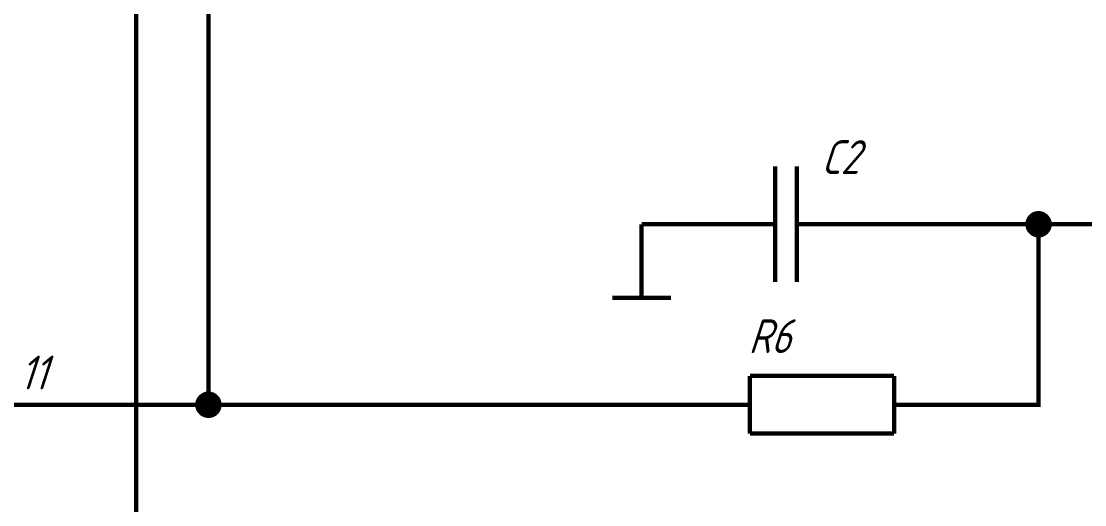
# Paper-space layout 'Layout1' of a CAD drawing. Header units: millimetres. Extents: x 0 to 420, y 0 to 297.
# Drawn here: x 144.7 to 218.3, y 165.7 to 199.2 of the extents above; entities that cross this region are included whole.
import ezdxf

# ---------------------------------------------------------------- set-up
doc = ezdxf.new("R2010")
doc.units = ezdxf.units.MM
doc.layers.add('Sheet', color=255, linetype='Continuous')
doc.styles.add('GOST', font='', dxfattribs={"oblique": 18})
doc.styles.get('GOST').set_extended_font_data('GOST type A')

psp = doc.layouts.get("Layout1")

# ---------------------------------------------------------------- linework, layer by layer
at = {"layer": 'Sheet'}
for points, const_width in [([(215.112, 185.147), (225.104, 185.147), (225.104, 195.141), (225.104, 200.15), (225.104, 257.645), (225.104, 262.642), (237.601, 262.642)], 0.3), ([(162.634, 240.149), (152.619, 240.149), (152.619, 160.15), (227.103, 160.15), (372.589, 160.15), (372.589, 110.133), (370.097, 110.133)], 0.3), ([(162.623, 210.144), (157.616, 210.144), (157.616, 205.147), (157.616, 172.648)], 0.3), ([(196.867, 185.147), (196.867, 189.145)], 0.3), ([(198.36, 185.147), (198.36, 189.145)], 0.3), ([(214.348, 185.147), (214.348, 185.18), (214.348, 185.225), (214.36, 185.259), (214.36, 185.304), (214.371, 185.338), (214.382, 185.371), (214.393, 185.405), (214.405, 185.439), (214.427, 185.472), (214.438, 185.506), (214.461, 185.54), (214.472, 185.574), (214.494, 185.596), (214.517, 185.63), (214.55, 185.663), (214.573, 185.686), (214.595, 185.708), (214.629, 185.731), (214.652, 185.753), (214.685, 185.776), (214.719, 185.798), (214.741, 185.821), (214.775, 185.832), (214.809, 185.854), (214.842, 185.866), (214.887, 185.877), (214.921, 185.888), (214.955, 185.899), (215, 185.899), (215.033, 185.91), (215.067, 185.91), (215.112, 185.91)], 0.3), ([(214.348, 185.147), (214.348, 185.18), (214.348, 185.225), (214.36, 185.259), (214.36, 185.304), (214.371, 185.338), (214.382, 185.371), (214.393, 185.405), (214.405, 185.439), (214.427, 185.472), (214.438, 185.506), (214.461, 185.54), (214.472, 185.574), (214.494, 185.596), (214.517, 185.63), (214.55, 185.663), (214.573, 185.686), (214.595, 185.708), (214.629, 185.731), (214.652, 185.753), (214.685, 185.776), (214.719, 185.798), (214.741, 185.821), (214.775, 185.832), (214.809, 185.854), (214.842, 185.866), (214.887, 185.877), (214.921, 185.888), (214.955, 185.899), (215, 185.899), (215.033, 185.91), (215.067, 185.91), (215.112, 185.91)], 0.3), ([(214.348, 185.147), (214.348, 185.18), (214.348, 185.225), (214.36, 185.259), (214.36, 185.304), (214.371, 185.338), (214.382, 185.371), (214.393, 185.405), (214.405, 185.439), (214.427, 185.472), (214.438, 185.506), (214.461, 185.54), (214.472, 185.574), (214.494, 185.596), (214.517, 185.63), (214.55, 185.663), (214.573, 185.686), (214.595, 185.708), (214.629, 185.731), (214.652, 185.753), (214.685, 185.776), (214.719, 185.798), (214.741, 185.821), (214.775, 185.832), (214.809, 185.854), (214.842, 185.866), (214.887, 185.877), (214.921, 185.888), (214.955, 185.899), (215, 185.899), (215.033, 185.91), (215.067, 185.91), (215.112, 185.91)], 0.3), ([(214.348, 185.147), (214.348, 185.18), (214.348, 185.225), (214.36, 185.259), (214.36, 185.304), (214.371, 185.338), (214.382, 185.371), (214.393, 185.405), (214.405, 185.439), (214.427, 185.472), (214.438, 185.506), (214.461, 185.54), (214.472, 185.574), (214.494, 185.596), (214.517, 185.63), (214.55, 185.663), (214.573, 185.686), (214.595, 185.708), (214.629, 185.731), (214.652, 185.753), (214.685, 185.776), (214.719, 185.798), (214.741, 185.821), (214.775, 185.832), (214.809, 185.854), (214.842, 185.866), (214.887, 185.877), (214.921, 185.888), (214.955, 185.899), (215, 185.899), (215.033, 185.91), (215.067, 185.91), (215.112, 185.91)], 0.3), ([(214.348, 185.147), (214.348, 185.18), (214.348, 185.225), (214.36, 185.259), (214.36, 185.304), (214.371, 185.338), (214.382, 185.371), (214.393, 185.405), (214.405, 185.439), (214.427, 185.472), (214.438, 185.506), (214.461, 185.54), (214.472, 185.574), (214.494, 185.596), (214.517, 185.63), (214.55, 185.663), (214.573, 185.686), (214.595, 185.708), (214.629, 185.731), (214.652, 185.753), (214.685, 185.776), (214.719, 185.798), (214.741, 185.821), (214.775, 185.832), (214.809, 185.854), (214.842, 185.866), (214.887, 185.877), (214.921, 185.888), (214.955, 185.899), (215, 185.899), (215.033, 185.91), (215.067, 185.91), (215.112, 185.91)], 0.0991), ([(214.348, 185.147), (214.348, 185.18), (214.348, 185.225), (214.36, 185.259), (214.36, 185.304), (214.371, 185.338), (214.382, 185.371), (214.393, 185.405), (214.405, 185.439), (214.427, 185.472), (214.438, 185.506), (214.461, 185.54), (214.472, 185.574), (214.494, 185.596), (214.517, 185.63), (214.55, 185.663), (214.573, 185.686), (214.595, 185.708), (214.629, 185.731), (214.652, 185.753), (214.685, 185.776), (214.719, 185.798), (214.741, 185.821), (214.775, 185.832), (214.809, 185.854), (214.842, 185.866), (214.887, 185.877), (214.921, 185.888), (214.955, 185.899), (215, 185.899), (215.033, 185.91), (215.067, 185.91), (215.112, 185.91)], 0.0991), ([(214.348, 185.147), (214.348, 185.18), (214.348, 185.225), (214.36, 185.259), (214.36, 185.304), (214.371, 185.338), (214.382, 185.371), (214.393, 185.405), (214.405, 185.439), (214.427, 185.472), (214.438, 185.506), (214.461, 185.54), (214.472, 185.574), (214.494, 185.596), (214.517, 185.63), (214.55, 185.663), (214.573, 185.686), (214.595, 185.708), (214.629, 185.731), (214.652, 185.753), (214.685, 185.776), (214.719, 185.798), (214.741, 185.821), (214.775, 185.832), (214.809, 185.854), (214.842, 185.866), (214.887, 185.877), (214.921, 185.888), (214.955, 185.899), (215, 185.899), (215.033, 185.91), (215.067, 185.91), (215.112, 185.91)], 0.0991), ([(214.348, 185.147), (214.348, 185.18), (214.348, 185.225), (214.36, 185.259), (214.36, 185.304), (214.371, 185.338), (214.382, 185.371), (214.393, 185.405), (214.405, 185.439), (214.427, 185.472), (214.438, 185.506), (214.461, 185.54), (214.472, 185.574), (214.494, 185.596), (214.517, 185.63), (214.55, 185.663), (214.573, 185.686), (214.595, 185.708), (214.629, 185.731), (214.652, 185.753), (214.685, 185.776), (214.719, 185.798), (214.741, 185.821), (214.775, 185.832), (214.809, 185.854), (214.842, 185.866), (214.887, 185.877), (214.921, 185.888), (214.955, 185.899), (215, 185.899), (215.033, 185.91), (215.067, 185.91), (215.112, 185.91)], 0.0991), ([(215.112, 185.91), (215.112, 185.91)], 0.3), ([(215.112, 185.91), (215.146, 185.91), (215.19, 185.91), (215.224, 185.899), (215.269, 185.899), (215.303, 185.888), (215.336, 185.877), (215.37, 185.866), (215.404, 185.854), (215.437, 185.832), (215.471, 185.821), (215.505, 185.798), (215.538, 185.776), (215.561, 185.753), (215.595, 185.731), (215.628, 185.708), (215.651, 185.686), (215.673, 185.663), (215.696, 185.63), (215.718, 185.596), (215.741, 185.574), (215.763, 185.54), (215.785, 185.506), (215.797, 185.472), (215.819, 185.439), (215.83, 185.405), (215.842, 185.371), (215.853, 185.338), (215.864, 185.304), (215.864, 185.259), (215.875, 185.225), (215.875, 185.18), (215.875, 185.147)], 0.3), ([(215.112, 185.91), (215.112, 185.91)], 0.3), ([(215.112, 185.91), (215.146, 185.91), (215.19, 185.91), (215.224, 185.899), (215.269, 185.899), (215.303, 185.888), (215.336, 185.877), (215.37, 185.866), (215.404, 185.854), (215.437, 185.832), (215.471, 185.821), (215.505, 185.798), (215.538, 185.776), (215.561, 185.753), (215.595, 185.731), (215.628, 185.708), (215.651, 185.686), (215.673, 185.663), (215.696, 185.63), (215.718, 185.596), (215.741, 185.574), (215.763, 185.54), (215.785, 185.506), (215.797, 185.472), (215.819, 185.439), (215.83, 185.405), (215.842, 185.371), (215.853, 185.338), (215.864, 185.304), (215.864, 185.259), (215.875, 185.225), (215.875, 185.18), (215.875, 185.147)], 0.3), ([(215.112, 185.91), (215.112, 185.91)], 0.3), ([(215.112, 185.91), (215.146, 185.91), (215.19, 185.91), (215.224, 185.899), (215.269, 185.899), (215.303, 185.888), (215.336, 185.877), (215.37, 185.866), (215.404, 185.854), (215.437, 185.832), (215.471, 185.821), (215.505, 185.798), (215.538, 185.776), (215.561, 185.753), (215.595, 185.731), (215.628, 185.708), (215.651, 185.686), (215.673, 185.663), (215.696, 185.63), (215.718, 185.596), (215.741, 185.574), (215.763, 185.54), (215.785, 185.506), (215.797, 185.472), (215.819, 185.439), (215.83, 185.405), (215.842, 185.371), (215.853, 185.338), (215.864, 185.304), (215.864, 185.259), (215.875, 185.225), (215.875, 185.18), (215.875, 185.147)], 0.3), ([(215.112, 185.91), (215.112, 185.91)], 0.3), ([(215.112, 185.91), (215.146, 185.91), (215.19, 185.91), (215.224, 185.899), (215.269, 185.899), (215.303, 185.888), (215.336, 185.877), (215.37, 185.866), (215.404, 185.854), (215.437, 185.832), (215.471, 185.821), (215.505, 185.798), (215.538, 185.776), (215.561, 185.753), (215.595, 185.731), (215.628, 185.708), (215.651, 185.686), (215.673, 185.663), (215.696, 185.63), (215.718, 185.596), (215.741, 185.574), (215.763, 185.54), (215.785, 185.506), (215.797, 185.472), (215.819, 185.439), (215.83, 185.405), (215.842, 185.371), (215.853, 185.338), (215.864, 185.304), (215.864, 185.259), (215.875, 185.225), (215.875, 185.18), (215.875, 185.147)], 0.3), ([(215.112, 185.91), (215.112, 185.91)], 0.0991), ([(215.112, 185.91), (215.146, 185.91), (215.19, 185.91), (215.224, 185.899), (215.269, 185.899), (215.303, 185.888), (215.336, 185.877), (215.37, 185.866), (215.404, 185.854), (215.437, 185.832), (215.471, 185.821), (215.505, 185.798), (215.538, 185.776), (215.561, 185.753), (215.595, 185.731), (215.628, 185.708), (215.651, 185.686), (215.673, 185.663), (215.696, 185.63), (215.718, 185.596), (215.741, 185.574), (215.763, 185.54), (215.785, 185.506), (215.797, 185.472), (215.819, 185.439), (215.83, 185.405), (215.842, 185.371), (215.853, 185.338), (215.864, 185.304), (215.864, 185.259), (215.875, 185.225), (215.875, 185.18), (215.875, 185.147)], 0.0991), ([(215.112, 185.91), (215.112, 185.91)], 0.0991), ([(215.112, 185.91), (215.146, 185.91), (215.19, 185.91), (215.224, 185.899), (215.269, 185.899), (215.303, 185.888), (215.336, 185.877), (215.37, 185.866), (215.404, 185.854), (215.437, 185.832), (215.471, 185.821), (215.505, 185.798), (215.538, 185.776), (215.561, 185.753), (215.595, 185.731), (215.628, 185.708), (215.651, 185.686), (215.673, 185.663), (215.696, 185.63), (215.718, 185.596), (215.741, 185.574), (215.763, 185.54), (215.785, 185.506), (215.797, 185.472), (215.819, 185.439), (215.83, 185.405), (215.842, 185.371), (215.853, 185.338), (215.864, 185.304), (215.864, 185.259), (215.875, 185.225), (215.875, 185.18), (215.875, 185.147)], 0.0991), ([(215.112, 185.91), (215.112, 185.91)], 0.0991), ([(215.112, 185.91), (215.146, 185.91), (215.19, 185.91), (215.224, 185.899), (215.269, 185.899), (215.303, 185.888), (215.336, 185.877), (215.37, 185.866), (215.404, 185.854), (215.437, 185.832), (215.471, 185.821), (215.505, 185.798), (215.538, 185.776), (215.561, 185.753), (215.595, 185.731), (215.628, 185.708), (215.651, 185.686), (215.673, 185.663), (215.696, 185.63), (215.718, 185.596), (215.741, 185.574), (215.763, 185.54), (215.785, 185.506), (215.797, 185.472), (215.819, 185.439), (215.83, 185.405), (215.842, 185.371), (215.853, 185.338), (215.864, 185.304), (215.864, 185.259), (215.875, 185.225), (215.875, 185.18), (215.875, 185.147)], 0.0991), ([(215.112, 185.91), (215.112, 185.91)], 0.0991), ([(215.112, 185.91), (215.146, 185.91), (215.19, 185.91), (215.224, 185.899), (215.269, 185.899), (215.303, 185.888), (215.336, 185.877), (215.37, 185.866), (215.404, 185.854), (215.437, 185.832), (215.471, 185.821), (215.505, 185.798), (215.538, 185.776), (215.561, 185.753), (215.595, 185.731), (215.628, 185.708), (215.651, 185.686), (215.673, 185.663), (215.696, 185.63), (215.718, 185.596), (215.741, 185.574), (215.763, 185.54), (215.785, 185.506), (215.797, 185.472), (215.819, 185.439), (215.83, 185.405), (215.842, 185.371), (215.853, 185.338), (215.864, 185.304), (215.864, 185.259), (215.875, 185.225), (215.875, 185.18), (215.875, 185.147)], 0.0991), ([(187.616, 185.147), (187.616, 180.06)], 0.3), ([(192.612, 185.147), (187.616, 185.147), (187.616, 185.147)], 0.3), ([(196.867, 185.147), (192.612, 185.147)], 0.3), ([(196.867, 185.147), (196.867, 181.149)], 0.3), ([(198.36, 185.147), (202.616, 185.147)], 0.3), ([(198.36, 181.149), (198.36, 185.147)], 0.3), ([(202.616, 185.147), (215.112, 185.147), (215.112, 185.147), (215.112, 172.648), (210.104, 172.648)], 0.3), ([(215.112, 184.383), (215.067, 184.383), (215.033, 184.383), (215, 184.394), (214.955, 184.394), (214.921, 184.406), (214.887, 184.417), (214.842, 184.428), (214.809, 184.439), (214.775, 184.462), (214.741, 184.473), (214.719, 184.495), (214.685, 184.507), (214.652, 184.529), (214.629, 184.552), (214.595, 184.585), (214.573, 184.608), (214.55, 184.63), (214.517, 184.664), (214.494, 184.686), (214.472, 184.72), (214.461, 184.754), (214.438, 184.776), (214.427, 184.81), (214.405, 184.844), (214.393, 184.877), (214.382, 184.922), (214.371, 184.956), (214.36, 184.99), (214.36, 185.035), (214.348, 185.068), (214.348, 185.102), (214.348, 185.147)], 0.3), ([(214.348, 185.147), (214.348, 185.147)], 0.3), ([(215.112, 184.383), (215.067, 184.383), (215.033, 184.383), (215, 184.394), (214.955, 184.394), (214.921, 184.406), (214.887, 184.417), (214.842, 184.428), (214.809, 184.439), (214.775, 184.462), (214.741, 184.473), (214.719, 184.495), (214.685, 184.507), (214.652, 184.529), (214.629, 184.552), (214.595, 184.585), (214.573, 184.608), (214.55, 184.63), (214.517, 184.664), (214.494, 184.686), (214.472, 184.72), (214.461, 184.754), (214.438, 184.776), (214.427, 184.81), (214.405, 184.844), (214.393, 184.877), (214.382, 184.922), (214.371, 184.956), (214.36, 184.99), (214.36, 185.035), (214.348, 185.068), (214.348, 185.102), (214.348, 185.147)], 0.3), ([(214.348, 185.147), (214.348, 185.147)], 0.3), ([(215.112, 184.383), (215.067, 184.383), (215.033, 184.383), (215, 184.394), (214.955, 184.394), (214.921, 184.406), (214.887, 184.417), (214.842, 184.428), (214.809, 184.439), (214.775, 184.462), (214.741, 184.473), (214.719, 184.495), (214.685, 184.507), (214.652, 184.529), (214.629, 184.552), (214.595, 184.585), (214.573, 184.608), (214.55, 184.63), (214.517, 184.664), (214.494, 184.686), (214.472, 184.72), (214.461, 184.754), (214.438, 184.776), (214.427, 184.81), (214.405, 184.844), (214.393, 184.877), (214.382, 184.922), (214.371, 184.956), (214.36, 184.99), (214.36, 185.035), (214.348, 185.068), (214.348, 185.102), (214.348, 185.147)], 0.3), ([(214.348, 185.147), (214.348, 185.147)], 0.3), ([(215.112, 184.383), (215.067, 184.383), (215.033, 184.383), (215, 184.394), (214.955, 184.394), (214.921, 184.406), (214.887, 184.417), (214.842, 184.428), (214.809, 184.439), (214.775, 184.462), (214.741, 184.473), (214.719, 184.495), (214.685, 184.507), (214.652, 184.529), (214.629, 184.552), (214.595, 184.585), (214.573, 184.608), (214.55, 184.63), (214.517, 184.664), (214.494, 184.686), (214.472, 184.72), (214.461, 184.754), (214.438, 184.776), (214.427, 184.81), (214.405, 184.844), (214.393, 184.877), (214.382, 184.922), (214.371, 184.956), (214.36, 184.99), (214.36, 185.035), (214.348, 185.068), (214.348, 185.102), (214.348, 185.147)], 0.3), ([(214.348, 185.147), (214.348, 185.147)], 0.3), ([(215.112, 184.383), (215.067, 184.383), (215.033, 184.383), (215, 184.394), (214.955, 184.394), (214.921, 184.406), (214.887, 184.417), (214.842, 184.428), (214.809, 184.439), (214.775, 184.462), (214.741, 184.473), (214.719, 184.495), (214.685, 184.507), (214.652, 184.529), (214.629, 184.552), (214.595, 184.585), (214.573, 184.608), (214.55, 184.63), (214.517, 184.664), (214.494, 184.686), (214.472, 184.72), (214.461, 184.754), (214.438, 184.776), (214.427, 184.81), (214.405, 184.844), (214.393, 184.877), (214.382, 184.922), (214.371, 184.956), (214.36, 184.99), (214.36, 185.035), (214.348, 185.068), (214.348, 185.102), (214.348, 185.147)], 0.0991), ([(214.348, 185.147), (214.348, 185.147)], 0.0991), ([(215.112, 184.383), (215.067, 184.383), (215.033, 184.383), (215, 184.394), (214.955, 184.394), (214.921, 184.406), (214.887, 184.417), (214.842, 184.428), (214.809, 184.439), (214.775, 184.462), (214.741, 184.473), (214.719, 184.495), (214.685, 184.507), (214.652, 184.529), (214.629, 184.552), (214.595, 184.585), (214.573, 184.608), (214.55, 184.63), (214.517, 184.664), (214.494, 184.686), (214.472, 184.72), (214.461, 184.754), (214.438, 184.776), (214.427, 184.81), (214.405, 184.844), (214.393, 184.877), (214.382, 184.922), (214.371, 184.956), (214.36, 184.99), (214.36, 185.035), (214.348, 185.068), (214.348, 185.102), (214.348, 185.147)], 0.0991), ([(214.348, 185.147), (214.348, 185.147)], 0.0991), ([(215.112, 184.383), (215.067, 184.383), (215.033, 184.383), (215, 184.394), (214.955, 184.394), (214.921, 184.406), (214.887, 184.417), (214.842, 184.428), (214.809, 184.439), (214.775, 184.462), (214.741, 184.473), (214.719, 184.495), (214.685, 184.507), (214.652, 184.529), (214.629, 184.552), (214.595, 184.585), (214.573, 184.608), (214.55, 184.63), (214.517, 184.664), (214.494, 184.686), (214.472, 184.72), (214.461, 184.754), (214.438, 184.776), (214.427, 184.81), (214.405, 184.844), (214.393, 184.877), (214.382, 184.922), (214.371, 184.956), (214.36, 184.99), (214.36, 185.035), (214.348, 185.068), (214.348, 185.102), (214.348, 185.147)], 0.0991), ([(214.348, 185.147), (214.348, 185.147)], 0.0991), ([(215.112, 184.383), (215.067, 184.383), (215.033, 184.383), (215, 184.394), (214.955, 184.394), (214.921, 184.406), (214.887, 184.417), (214.842, 184.428), (214.809, 184.439), (214.775, 184.462), (214.741, 184.473), (214.719, 184.495), (214.685, 184.507), (214.652, 184.529), (214.629, 184.552), (214.595, 184.585), (214.573, 184.608), (214.55, 184.63), (214.517, 184.664), (214.494, 184.686), (214.472, 184.72), (214.461, 184.754), (214.438, 184.776), (214.427, 184.81), (214.405, 184.844), (214.393, 184.877), (214.382, 184.922), (214.371, 184.956), (214.36, 184.99), (214.36, 185.035), (214.348, 185.068), (214.348, 185.102), (214.348, 185.147)], 0.0991), ([(214.348, 185.147), (214.348, 185.147)], 0.0991), ([(215.875, 185.147), (215.875, 185.102), (215.875, 185.068), (215.864, 185.035), (215.864, 184.99), (215.853, 184.956), (215.842, 184.922), (215.83, 184.877), (215.819, 184.844), (215.797, 184.81), (215.785, 184.776), (215.763, 184.754), (215.741, 184.72), (215.718, 184.686), (215.696, 184.664), (215.673, 184.63), (215.651, 184.608), (215.628, 184.585), (215.595, 184.552), (215.561, 184.529), (215.538, 184.507), (215.505, 184.495), (215.471, 184.473), (215.437, 184.462), (215.404, 184.439), (215.37, 184.428), (215.336, 184.417), (215.303, 184.406), (215.269, 184.394), (215.224, 184.394), (215.19, 184.383), (215.146, 184.383), (215.112, 184.383)], 0.3), ([(215.875, 185.147), (215.875, 185.102), (215.875, 185.068), (215.864, 185.035), (215.864, 184.99), (215.853, 184.956), (215.842, 184.922), (215.83, 184.877), (215.819, 184.844), (215.797, 184.81), (215.785, 184.776), (215.763, 184.754), (215.741, 184.72), (215.718, 184.686), (215.696, 184.664), (215.673, 184.63), (215.651, 184.608), (215.628, 184.585), (215.595, 184.552), (215.561, 184.529), (215.538, 184.507), (215.505, 184.495), (215.471, 184.473), (215.437, 184.462), (215.404, 184.439), (215.37, 184.428), (215.336, 184.417), (215.303, 184.406), (215.269, 184.394), (215.224, 184.394), (215.19, 184.383), (215.146, 184.383), (215.112, 184.383)], 0.3), ([(215.875, 185.147), (215.875, 185.102), (215.875, 185.068), (215.864, 185.035), (215.864, 184.99), (215.853, 184.956), (215.842, 184.922), (215.83, 184.877), (215.819, 184.844), (215.797, 184.81), (215.785, 184.776), (215.763, 184.754), (215.741, 184.72), (215.718, 184.686), (215.696, 184.664), (215.673, 184.63), (215.651, 184.608), (215.628, 184.585), (215.595, 184.552), (215.561, 184.529), (215.538, 184.507), (215.505, 184.495), (215.471, 184.473), (215.437, 184.462), (215.404, 184.439), (215.37, 184.428), (215.336, 184.417), (215.303, 184.406), (215.269, 184.394), (215.224, 184.394), (215.19, 184.383), (215.146, 184.383), (215.112, 184.383)], 0.3), ([(215.875, 185.147), (215.875, 185.102), (215.875, 185.068), (215.864, 185.035), (215.864, 184.99), (215.853, 184.956), (215.842, 184.922), (215.83, 184.877), (215.819, 184.844), (215.797, 184.81), (215.785, 184.776), (215.763, 184.754), (215.741, 184.72), (215.718, 184.686), (215.696, 184.664), (215.673, 184.63), (215.651, 184.608), (215.628, 184.585), (215.595, 184.552), (215.561, 184.529), (215.538, 184.507), (215.505, 184.495), (215.471, 184.473), (215.437, 184.462), (215.404, 184.439), (215.37, 184.428), (215.336, 184.417), (215.303, 184.406), (215.269, 184.394), (215.224, 184.394), (215.19, 184.383), (215.146, 184.383), (215.112, 184.383)], 0.3), ([(215.875, 185.147), (215.875, 185.102), (215.875, 185.068), (215.864, 185.035), (215.864, 184.99), (215.853, 184.956), (215.842, 184.922), (215.83, 184.877), (215.819, 184.844), (215.797, 184.81), (215.785, 184.776), (215.763, 184.754), (215.741, 184.72), (215.718, 184.686), (215.696, 184.664), (215.673, 184.63), (215.651, 184.608), (215.628, 184.585), (215.595, 184.552), (215.561, 184.529), (215.538, 184.507), (215.505, 184.495), (215.471, 184.473), (215.437, 184.462), (215.404, 184.439), (215.37, 184.428), (215.336, 184.417), (215.303, 184.406), (215.269, 184.394), (215.224, 184.394), (215.19, 184.383), (215.146, 184.383), (215.112, 184.383)], 0.0991), ([(215.875, 185.147), (215.875, 185.102), (215.875, 185.068), (215.864, 185.035), (215.864, 184.99), (215.853, 184.956), (215.842, 184.922), (215.83, 184.877), (215.819, 184.844), (215.797, 184.81), (215.785, 184.776), (215.763, 184.754), (215.741, 184.72), (215.718, 184.686), (215.696, 184.664), (215.673, 184.63), (215.651, 184.608), (215.628, 184.585), (215.595, 184.552), (215.561, 184.529), (215.538, 184.507), (215.505, 184.495), (215.471, 184.473), (215.437, 184.462), (215.404, 184.439), (215.37, 184.428), (215.336, 184.417), (215.303, 184.406), (215.269, 184.394), (215.224, 184.394), (215.19, 184.383), (215.146, 184.383), (215.112, 184.383)], 0.0991), ([(215.875, 185.147), (215.875, 185.102), (215.875, 185.068), (215.864, 185.035), (215.864, 184.99), (215.853, 184.956), (215.842, 184.922), (215.83, 184.877), (215.819, 184.844), (215.797, 184.81), (215.785, 184.776), (215.763, 184.754), (215.741, 184.72), (215.718, 184.686), (215.696, 184.664), (215.673, 184.63), (215.651, 184.608), (215.628, 184.585), (215.595, 184.552), (215.561, 184.529), (215.538, 184.507), (215.505, 184.495), (215.471, 184.473), (215.437, 184.462), (215.404, 184.439), (215.37, 184.428), (215.336, 184.417), (215.303, 184.406), (215.269, 184.394), (215.224, 184.394), (215.19, 184.383), (215.146, 184.383), (215.112, 184.383)], 0.0991), ([(215.875, 185.147), (215.875, 185.102), (215.875, 185.068), (215.864, 185.035), (215.864, 184.99), (215.853, 184.956), (215.842, 184.922), (215.83, 184.877), (215.819, 184.844), (215.797, 184.81), (215.785, 184.776), (215.763, 184.754), (215.741, 184.72), (215.718, 184.686), (215.696, 184.664), (215.673, 184.63), (215.651, 184.608), (215.628, 184.585), (215.595, 184.552), (215.561, 184.529), (215.538, 184.507), (215.505, 184.495), (215.471, 184.473), (215.437, 184.462), (215.404, 184.439), (215.37, 184.428), (215.336, 184.417), (215.303, 184.406), (215.269, 184.394), (215.224, 184.394), (215.19, 184.383), (215.146, 184.383), (215.112, 184.383)], 0.0991), ([(215.875, 185.147), (215.875, 185.147), (215.875, 185.147), (215.875, 185.147), (215.875, 185.147), (215.875, 185.147), (215.875, 185.147), (215.875, 185.147), (215.875, 185.147), (215.875, 185.147), (215.875, 185.147), (215.875, 185.147), (215.875, 185.147), (215.875, 185.147), (215.875, 185.147), (215.875, 185.147), (215.875, 185.147), (215.875, 185.147), (215.875, 185.147), (215.875, 185.147), (215.875, 185.147), (215.875, 185.147), (215.875, 185.147), (215.875, 185.147), (215.875, 185.147), (215.875, 185.147), (215.875, 185.147), (215.875, 185.147), (215.875, 185.147), (215.875, 185.147), (215.875, 185.147), (215.875, 185.147), (215.875, 185.147)], 0.3), ([(215.875, 185.147), (215.875, 185.147)], 0.3), ([(215.875, 185.147), (215.875, 185.147), (215.875, 185.147), (215.875, 185.147), (215.875, 185.147), (215.875, 185.147), (215.875, 185.147), (215.875, 185.147), (215.875, 185.147), (215.875, 185.147), (215.875, 185.147), (215.875, 185.147), (215.875, 185.147), (215.875, 185.147), (215.875, 185.147), (215.875, 185.147), (215.875, 185.147), (215.875, 185.147), (215.875, 185.147), (215.875, 185.147), (215.875, 185.147), (215.875, 185.147), (215.875, 185.147), (215.875, 185.147), (215.875, 185.147), (215.875, 185.147), (215.875, 185.147), (215.875, 185.147), (215.875, 185.147), (215.875, 185.147), (215.875, 185.147), (215.875, 185.147), (215.875, 185.147)], 0.3), ([(215.875, 185.147), (215.875, 185.147)], 0.3), ([(215.875, 185.147), (215.875, 185.147), (215.875, 185.147), (215.875, 185.147), (215.875, 185.147), (215.875, 185.147), (215.875, 185.147), (215.875, 185.147), (215.875, 185.147), (215.875, 185.147), (215.875, 185.147), (215.875, 185.147), (215.875, 185.147), (215.875, 185.147), (215.875, 185.147), (215.875, 185.147), (215.875, 185.147), (215.875, 185.147), (215.875, 185.147), (215.875, 185.147), (215.875, 185.147), (215.875, 185.147), (215.875, 185.147), (215.875, 185.147), (215.875, 185.147), (215.875, 185.147), (215.875, 185.147), (215.875, 185.147), (215.875, 185.147), (215.875, 185.147), (215.875, 185.147), (215.875, 185.147), (215.875, 185.147)], 0.3), ([(215.875, 185.147), (215.875, 185.147)], 0.3), ([(215.875, 185.147), (215.875, 185.147), (215.875, 185.147), (215.875, 185.147), (215.875, 185.147), (215.875, 185.147), (215.875, 185.147), (215.875, 185.147), (215.875, 185.147), (215.875, 185.147), (215.875, 185.147), (215.875, 185.147), (215.875, 185.147), (215.875, 185.147), (215.875, 185.147), (215.875, 185.147), (215.875, 185.147), (215.875, 185.147), (215.875, 185.147), (215.875, 185.147), (215.875, 185.147), (215.875, 185.147), (215.875, 185.147), (215.875, 185.147), (215.875, 185.147), (215.875, 185.147), (215.875, 185.147), (215.875, 185.147), (215.875, 185.147), (215.875, 185.147), (215.875, 185.147), (215.875, 185.147), (215.875, 185.147)], 0.3), ([(215.875, 185.147), (215.875, 185.147)], 0.3), ([(215.875, 185.147), (215.875, 185.147), (215.875, 185.147), (215.875, 185.147), (215.875, 185.147), (215.875, 185.147), (215.875, 185.147), (215.875, 185.147), (215.875, 185.147), (215.875, 185.147), (215.875, 185.147), (215.875, 185.147), (215.875, 185.147), (215.875, 185.147), (215.875, 185.147), (215.875, 185.147), (215.875, 185.147), (215.875, 185.147), (215.875, 185.147), (215.875, 185.147), (215.875, 185.147), (215.875, 185.147), (215.875, 185.147), (215.875, 185.147), (215.875, 185.147), (215.875, 185.147), (215.875, 185.147), (215.875, 185.147), (215.875, 185.147), (215.875, 185.147), (215.875, 185.147), (215.875, 185.147), (215.875, 185.147)], 0.0991), ([(215.875, 185.147), (215.875, 185.147)], 0.0991), ([(215.875, 185.147), (215.875, 185.147), (215.875, 185.147), (215.875, 185.147), (215.875, 185.147), (215.875, 185.147), (215.875, 185.147), (215.875, 185.147), (215.875, 185.147), (215.875, 185.147), (215.875, 185.147), (215.875, 185.147), (215.875, 185.147), (215.875, 185.147), (215.875, 185.147), (215.875, 185.147), (215.875, 185.147), (215.875, 185.147), (215.875, 185.147), (215.875, 185.147), (215.875, 185.147), (215.875, 185.147), (215.875, 185.147), (215.875, 185.147), (215.875, 185.147), (215.875, 185.147), (215.875, 185.147), (215.875, 185.147), (215.875, 185.147), (215.875, 185.147), (215.875, 185.147), (215.875, 185.147), (215.875, 185.147)], 0.0991), ([(215.875, 185.147), (215.875, 185.147)], 0.0991), ([(215.875, 185.147), (215.875, 185.147), (215.875, 185.147), (215.875, 185.147), (215.875, 185.147), (215.875, 185.147), (215.875, 185.147), (215.875, 185.147), (215.875, 185.147), (215.875, 185.147), (215.875, 185.147), (215.875, 185.147), (215.875, 185.147), (215.875, 185.147), (215.875, 185.147), (215.875, 185.147), (215.875, 185.147), (215.875, 185.147), (215.875, 185.147), (215.875, 185.147), (215.875, 185.147), (215.875, 185.147), (215.875, 185.147), (215.875, 185.147), (215.875, 185.147), (215.875, 185.147), (215.875, 185.147), (215.875, 185.147), (215.875, 185.147), (215.875, 185.147), (215.875, 185.147), (215.875, 185.147), (215.875, 185.147)], 0.0991), ([(215.875, 185.147), (215.875, 185.147)], 0.0991), ([(215.875, 185.147), (215.875, 185.147), (215.875, 185.147), (215.875, 185.147), (215.875, 185.147), (215.875, 185.147), (215.875, 185.147), (215.875, 185.147), (215.875, 185.147), (215.875, 185.147), (215.875, 185.147), (215.875, 185.147), (215.875, 185.147), (215.875, 185.147), (215.875, 185.147), (215.875, 185.147), (215.875, 185.147), (215.875, 185.147), (215.875, 185.147), (215.875, 185.147), (215.875, 185.147), (215.875, 185.147), (215.875, 185.147), (215.875, 185.147), (215.875, 185.147), (215.875, 185.147), (215.875, 185.147), (215.875, 185.147), (215.875, 185.147), (215.875, 185.147), (215.875, 185.147), (215.875, 185.147), (215.875, 185.147)], 0.0991), ([(215.875, 185.147), (215.875, 185.147)], 0.0991), ([(185.583, 180.06), (189.648, 180.06)], 0.3), ([(195.116, 170.649), (195.116, 174.647)], 0.3), ([(195.116, 174.647), (205.108, 174.647)], 0.3), ([(205.108, 174.647), (205.108, 172.648)], 0.3), ([(156.852, 172.648), (156.852, 172.682), (156.852, 172.727), (156.863, 172.761), (156.863, 172.805), (156.875, 172.839), (156.886, 172.873), (156.897, 172.907), (156.908, 172.94), (156.931, 172.974), (156.942, 173.008), (156.964, 173.041), (156.987, 173.075), (157.009, 173.097), (157.032, 173.131), (157.054, 173.165), (157.077, 173.187), (157.099, 173.21), (157.133, 173.232), (157.166, 173.255), (157.189, 173.277), (157.223, 173.3), (157.256, 173.322), (157.29, 173.333), (157.324, 173.356), (157.357, 173.367), (157.391, 173.378), (157.425, 173.389), (157.458, 173.401), (157.503, 173.401), (157.537, 173.412), (157.582, 173.412), (157.616, 173.412)], 0.3), ([(156.852, 172.648), (156.852, 172.682), (156.852, 172.727), (156.863, 172.761), (156.863, 172.805), (156.875, 172.839), (156.886, 172.873), (156.897, 172.907), (156.908, 172.94), (156.931, 172.974), (156.942, 173.008), (156.964, 173.041), (156.987, 173.075), (157.009, 173.097), (157.032, 173.131), (157.054, 173.165), (157.077, 173.187), (157.099, 173.21), (157.133, 173.232), (157.166, 173.255), (157.189, 173.277), (157.223, 173.3), (157.256, 173.322), (157.29, 173.333), (157.324, 173.356), (157.357, 173.367), (157.391, 173.378), (157.425, 173.389), (157.458, 173.401), (157.503, 173.401), (157.537, 173.412), (157.582, 173.412), (157.616, 173.412)], 0.3), ([(156.852, 172.648), (156.852, 172.682), (156.852, 172.727), (156.863, 172.761), (156.863, 172.805), (156.875, 172.839), (156.886, 172.873), (156.897, 172.907), (156.908, 172.94), (156.931, 172.974), (156.942, 173.008), (156.964, 173.041), (156.987, 173.075), (157.009, 173.097), (157.032, 173.131), (157.054, 173.165), (157.077, 173.187), (157.099, 173.21), (157.133, 173.232), (157.166, 173.255), (157.189, 173.277), (157.223, 173.3), (157.256, 173.322), (157.29, 173.333), (157.324, 173.356), (157.357, 173.367), (157.391, 173.378), (157.425, 173.389), (157.458, 173.401), (157.503, 173.401), (157.537, 173.412), (157.582, 173.412), (157.616, 173.412)], 0.3), ([(156.852, 172.648), (156.852, 172.682), (156.852, 172.727), (156.863, 172.761), (156.863, 172.805), (156.875, 172.839), (156.886, 172.873), (156.897, 172.907), (156.908, 172.94), (156.931, 172.974), (156.942, 173.008), (156.964, 173.041), (156.987, 173.075), (157.009, 173.097), (157.032, 173.131), (157.054, 173.165), (157.077, 173.187), (157.099, 173.21), (157.133, 173.232), (157.166, 173.255), (157.189, 173.277), (157.223, 173.3), (157.256, 173.322), (157.29, 173.333), (157.324, 173.356), (157.357, 173.367), (157.391, 173.378), (157.425, 173.389), (157.458, 173.401), (157.503, 173.401), (157.537, 173.412), (157.582, 173.412), (157.616, 173.412)], 0.3), ([(156.852, 172.648), (156.852, 172.682), (156.852, 172.727), (156.863, 172.761), (156.863, 172.805), (156.875, 172.839), (156.886, 172.873), (156.897, 172.907), (156.908, 172.94), (156.931, 172.974), (156.942, 173.008), (156.964, 173.041), (156.987, 173.075), (157.009, 173.097), (157.032, 173.131), (157.054, 173.165), (157.077, 173.187), (157.099, 173.21), (157.133, 173.232), (157.166, 173.255), (157.189, 173.277), (157.223, 173.3), (157.256, 173.322), (157.29, 173.333), (157.324, 173.356), (157.357, 173.367), (157.391, 173.378), (157.425, 173.389), (157.458, 173.401), (157.503, 173.401), (157.537, 173.412), (157.582, 173.412), (157.616, 173.412)], 0.0991), ([(156.852, 172.648), (156.852, 172.682), (156.852, 172.727), (156.863, 172.761), (156.863, 172.805), (156.875, 172.839), (156.886, 172.873), (156.897, 172.907), (156.908, 172.94), (156.931, 172.974), (156.942, 173.008), (156.964, 173.041), (156.987, 173.075), (157.009, 173.097), (157.032, 173.131), (157.054, 173.165), (157.077, 173.187), (157.099, 173.21), (157.133, 173.232), (157.166, 173.255), (157.189, 173.277), (157.223, 173.3), (157.256, 173.322), (157.29, 173.333), (157.324, 173.356), (157.357, 173.367), (157.391, 173.378), (157.425, 173.389), (157.458, 173.401), (157.503, 173.401), (157.537, 173.412), (157.582, 173.412), (157.616, 173.412)], 0.0991), ([(156.852, 172.648), (156.852, 172.682), (156.852, 172.727), (156.863, 172.761), (156.863, 172.805), (156.875, 172.839), (156.886, 172.873), (156.897, 172.907), (156.908, 172.94), (156.931, 172.974), (156.942, 173.008), (156.964, 173.041), (156.987, 173.075), (157.009, 173.097), (157.032, 173.131), (157.054, 173.165), (157.077, 173.187), (157.099, 173.21), (157.133, 173.232), (157.166, 173.255), (157.189, 173.277), (157.223, 173.3), (157.256, 173.322), (157.29, 173.333), (157.324, 173.356), (157.357, 173.367), (157.391, 173.378), (157.425, 173.389), (157.458, 173.401), (157.503, 173.401), (157.537, 173.412), (157.582, 173.412), (157.616, 173.412)], 0.0991), ([(156.852, 172.648), (156.852, 172.682), (156.852, 172.727), (156.863, 172.761), (156.863, 172.805), (156.875, 172.839), (156.886, 172.873), (156.897, 172.907), (156.908, 172.94), (156.931, 172.974), (156.942, 173.008), (156.964, 173.041), (156.987, 173.075), (157.009, 173.097), (157.032, 173.131), (157.054, 173.165), (157.077, 173.187), (157.099, 173.21), (157.133, 173.232), (157.166, 173.255), (157.189, 173.277), (157.223, 173.3), (157.256, 173.322), (157.29, 173.333), (157.324, 173.356), (157.357, 173.367), (157.391, 173.378), (157.425, 173.389), (157.458, 173.401), (157.503, 173.401), (157.537, 173.412), (157.582, 173.412), (157.616, 173.412)], 0.0991), ([(157.616, 173.412), (157.616, 173.412)], 0.3), ([(157.616, 173.412), (157.66, 173.412), (157.694, 173.412), (157.728, 173.401), (157.773, 173.401), (157.806, 173.389), (157.84, 173.378), (157.885, 173.367), (157.919, 173.356), (157.952, 173.333), (157.986, 173.322), (158.009, 173.3), (158.042, 173.277), (158.076, 173.255), (158.098, 173.232), (158.132, 173.21), (158.155, 173.187), (158.177, 173.165), (158.211, 173.131), (158.233, 173.097), (158.256, 173.075), (158.267, 173.041), (158.289, 173.008), (158.3, 172.974), (158.323, 172.94), (158.334, 172.907), (158.345, 172.873), (158.357, 172.839), (158.368, 172.805), (158.368, 172.761), (158.379, 172.727), (158.379, 172.682), (158.379, 172.648)], 0.3), ([(157.616, 173.412), (157.616, 173.412)], 0.3), ([(157.616, 173.412), (157.66, 173.412), (157.694, 173.412), (157.728, 173.401), (157.773, 173.401), (157.806, 173.389), (157.84, 173.378), (157.885, 173.367), (157.919, 173.356), (157.952, 173.333), (157.986, 173.322), (158.009, 173.3), (158.042, 173.277), (158.076, 173.255), (158.098, 173.232), (158.132, 173.21), (158.155, 173.187), (158.177, 173.165), (158.211, 173.131), (158.233, 173.097), (158.256, 173.075), (158.267, 173.041), (158.289, 173.008), (158.3, 172.974), (158.323, 172.94), (158.334, 172.907), (158.345, 172.873), (158.357, 172.839), (158.368, 172.805), (158.368, 172.761), (158.379, 172.727), (158.379, 172.682), (158.379, 172.648)], 0.3), ([(157.616, 173.412), (157.616, 173.412)], 0.3), ([(157.616, 173.412), (157.66, 173.412), (157.694, 173.412), (157.728, 173.401), (157.773, 173.401), (157.806, 173.389), (157.84, 173.378), (157.885, 173.367), (157.919, 173.356), (157.952, 173.333), (157.986, 173.322), (158.009, 173.3), (158.042, 173.277), (158.076, 173.255), (158.098, 173.232), (158.132, 173.21), (158.155, 173.187), (158.177, 173.165), (158.211, 173.131), (158.233, 173.097), (158.256, 173.075), (158.267, 173.041), (158.289, 173.008), (158.3, 172.974), (158.323, 172.94), (158.334, 172.907), (158.345, 172.873), (158.357, 172.839), (158.368, 172.805), (158.368, 172.761), (158.379, 172.727), (158.379, 172.682), (158.379, 172.648)], 0.3), ([(157.616, 173.412), (157.616, 173.412)], 0.3), ([(157.616, 173.412), (157.66, 173.412), (157.694, 173.412), (157.728, 173.401), (157.773, 173.401), (157.806, 173.389), (157.84, 173.378), (157.885, 173.367), (157.919, 173.356), (157.952, 173.333), (157.986, 173.322), (158.009, 173.3), (158.042, 173.277), (158.076, 173.255), (158.098, 173.232), (158.132, 173.21), (158.155, 173.187), (158.177, 173.165), (158.211, 173.131), (158.233, 173.097), (158.256, 173.075), (158.267, 173.041), (158.289, 173.008), (158.3, 172.974), (158.323, 172.94), (158.334, 172.907), (158.345, 172.873), (158.357, 172.839), (158.368, 172.805), (158.368, 172.761), (158.379, 172.727), (158.379, 172.682), (158.379, 172.648)], 0.3), ([(157.616, 173.412), (157.616, 173.412)], 0.0991), ([(157.616, 173.412), (157.66, 173.412), (157.694, 173.412), (157.728, 173.401), (157.773, 173.401), (157.806, 173.389), (157.84, 173.378), (157.885, 173.367), (157.919, 173.356), (157.952, 173.333), (157.986, 173.322), (158.009, 173.3), (158.042, 173.277), (158.076, 173.255), (158.098, 173.232), (158.132, 173.21), (158.155, 173.187), (158.177, 173.165), (158.211, 173.131), (158.233, 173.097), (158.256, 173.075), (158.267, 173.041), (158.289, 173.008), (158.3, 172.974), (158.323, 172.94), (158.334, 172.907), (158.345, 172.873), (158.357, 172.839), (158.368, 172.805), (158.368, 172.761), (158.379, 172.727), (158.379, 172.682), (158.379, 172.648)], 0.0991), ([(157.616, 173.412), (157.616, 173.412)], 0.0991), ([(157.616, 173.412), (157.66, 173.412), (157.694, 173.412), (157.728, 173.401), (157.773, 173.401), (157.806, 173.389), (157.84, 173.378), (157.885, 173.367), (157.919, 173.356), (157.952, 173.333), (157.986, 173.322), (158.009, 173.3), (158.042, 173.277), (158.076, 173.255), (158.098, 173.232), (158.132, 173.21), (158.155, 173.187), (158.177, 173.165), (158.211, 173.131), (158.233, 173.097), (158.256, 173.075), (158.267, 173.041), (158.289, 173.008), (158.3, 172.974), (158.323, 172.94), (158.334, 172.907), (158.345, 172.873), (158.357, 172.839), (158.368, 172.805), (158.368, 172.761), (158.379, 172.727), (158.379, 172.682), (158.379, 172.648)], 0.0991), ([(157.616, 173.412), (157.616, 173.412)], 0.0991), ([(157.616, 173.412), (157.66, 173.412), (157.694, 173.412), (157.728, 173.401), (157.773, 173.401), (157.806, 173.389), (157.84, 173.378), (157.885, 173.367), (157.919, 173.356), (157.952, 173.333), (157.986, 173.322), (158.009, 173.3), (158.042, 173.277), (158.076, 173.255), (158.098, 173.232), (158.132, 173.21), (158.155, 173.187), (158.177, 173.165), (158.211, 173.131), (158.233, 173.097), (158.256, 173.075), (158.267, 173.041), (158.289, 173.008), (158.3, 172.974), (158.323, 172.94), (158.334, 172.907), (158.345, 172.873), (158.357, 172.839), (158.368, 172.805), (158.368, 172.761), (158.379, 172.727), (158.379, 172.682), (158.379, 172.648)], 0.0991), ([(157.616, 173.412), (157.616, 173.412)], 0.0991), ([(157.616, 173.412), (157.66, 173.412), (157.694, 173.412), (157.728, 173.401), (157.773, 173.401), (157.806, 173.389), (157.84, 173.378), (157.885, 173.367), (157.919, 173.356), (157.952, 173.333), (157.986, 173.322), (158.009, 173.3), (158.042, 173.277), (158.076, 173.255), (158.098, 173.232), (158.132, 173.21), (158.155, 173.187), (158.177, 173.165), (158.211, 173.131), (158.233, 173.097), (158.256, 173.075), (158.267, 173.041), (158.289, 173.008), (158.3, 172.974), (158.323, 172.94), (158.334, 172.907), (158.345, 172.873), (158.357, 172.839), (158.368, 172.805), (158.368, 172.761), (158.379, 172.727), (158.379, 172.682), (158.379, 172.648)], 0.0991), ([(142.627, 172.648), (147.623, 172.648)], 0.3), ([(190.108, 172.648), (190.108, 172.648), (157.616, 172.648), (147.623, 172.648)], 0.3), ([(157.616, 171.885), (157.582, 171.885), (157.537, 171.885), (157.503, 171.896), (157.458, 171.896), (157.425, 171.907), (157.391, 171.918), (157.357, 171.93), (157.324, 171.941), (157.29, 171.963), (157.256, 171.975), (157.223, 171.997), (157.189, 172.008), (157.166, 172.031), (157.133, 172.053), (157.099, 172.087), (157.077, 172.109), (157.054, 172.132), (157.032, 172.165), (157.009, 172.188), (156.987, 172.222), (156.964, 172.255), (156.942, 172.278), (156.931, 172.311), (156.908, 172.345), (156.897, 172.379), (156.886, 172.424), (156.875, 172.457), (156.863, 172.491), (156.863, 172.536), (156.852, 172.57), (156.852, 172.603), (156.852, 172.648)], 0.3), ([(156.852, 172.648), (156.852, 172.648)], 0.3), ([(157.616, 171.885), (157.582, 171.885), (157.537, 171.885), (157.503, 171.896), (157.458, 171.896), (157.425, 171.907), (157.391, 171.918), (157.357, 171.93), (157.324, 171.941), (157.29, 171.963), (157.256, 171.975), (157.223, 171.997), (157.189, 172.008), (157.166, 172.031), (157.133, 172.053), (157.099, 172.087), (157.077, 172.109), (157.054, 172.132), (157.032, 172.165), (157.009, 172.188), (156.987, 172.222), (156.964, 172.255), (156.942, 172.278), (156.931, 172.311), (156.908, 172.345), (156.897, 172.379), (156.886, 172.424), (156.875, 172.457), (156.863, 172.491), (156.863, 172.536), (156.852, 172.57), (156.852, 172.603), (156.852, 172.648)], 0.3), ([(156.852, 172.648), (156.852, 172.648)], 0.3), ([(157.616, 171.885), (157.582, 171.885), (157.537, 171.885), (157.503, 171.896), (157.458, 171.896), (157.425, 171.907), (157.391, 171.918), (157.357, 171.93), (157.324, 171.941), (157.29, 171.963), (157.256, 171.975), (157.223, 171.997), (157.189, 172.008), (157.166, 172.031), (157.133, 172.053), (157.099, 172.087), (157.077, 172.109), (157.054, 172.132), (157.032, 172.165), (157.009, 172.188), (156.987, 172.222), (156.964, 172.255), (156.942, 172.278), (156.931, 172.311), (156.908, 172.345), (156.897, 172.379), (156.886, 172.424), (156.875, 172.457), (156.863, 172.491), (156.863, 172.536), (156.852, 172.57), (156.852, 172.603), (156.852, 172.648)], 0.3), ([(156.852, 172.648), (156.852, 172.648)], 0.3), ([(157.616, 171.885), (157.582, 171.885), (157.537, 171.885), (157.503, 171.896), (157.458, 171.896), (157.425, 171.907), (157.391, 171.918), (157.357, 171.93), (157.324, 171.941), (157.29, 171.963), (157.256, 171.975), (157.223, 171.997), (157.189, 172.008), (157.166, 172.031), (157.133, 172.053), (157.099, 172.087), (157.077, 172.109), (157.054, 172.132), (157.032, 172.165), (157.009, 172.188), (156.987, 172.222), (156.964, 172.255), (156.942, 172.278), (156.931, 172.311), (156.908, 172.345), (156.897, 172.379), (156.886, 172.424), (156.875, 172.457), (156.863, 172.491), (156.863, 172.536), (156.852, 172.57), (156.852, 172.603), (156.852, 172.648)], 0.3), ([(156.852, 172.648), (156.852, 172.648)], 0.3), ([(157.616, 171.885), (157.582, 171.885), (157.537, 171.885), (157.503, 171.896), (157.458, 171.896), (157.425, 171.907), (157.391, 171.918), (157.357, 171.93), (157.324, 171.941), (157.29, 171.963), (157.256, 171.975), (157.223, 171.997), (157.189, 172.008), (157.166, 172.031), (157.133, 172.053), (157.099, 172.087), (157.077, 172.109), (157.054, 172.132), (157.032, 172.165), (157.009, 172.188), (156.987, 172.222), (156.964, 172.255), (156.942, 172.278), (156.931, 172.311), (156.908, 172.345), (156.897, 172.379), (156.886, 172.424), (156.875, 172.457), (156.863, 172.491), (156.863, 172.536), (156.852, 172.57), (156.852, 172.603), (156.852, 172.648)], 0.0991), ([(156.852, 172.648), (156.852, 172.648)], 0.0991), ([(157.616, 171.885), (157.582, 171.885), (157.537, 171.885), (157.503, 171.896), (157.458, 171.896), (157.425, 171.907), (157.391, 171.918), (157.357, 171.93), (157.324, 171.941), (157.29, 171.963), (157.256, 171.975), (157.223, 171.997), (157.189, 172.008), (157.166, 172.031), (157.133, 172.053), (157.099, 172.087), (157.077, 172.109), (157.054, 172.132), (157.032, 172.165), (157.009, 172.188), (156.987, 172.222), (156.964, 172.255), (156.942, 172.278), (156.931, 172.311), (156.908, 172.345), (156.897, 172.379), (156.886, 172.424), (156.875, 172.457), (156.863, 172.491), (156.863, 172.536), (156.852, 172.57), (156.852, 172.603), (156.852, 172.648)], 0.0991), ([(156.852, 172.648), (156.852, 172.648)], 0.0991), ([(157.616, 171.885), (157.582, 171.885), (157.537, 171.885), (157.503, 171.896), (157.458, 171.896), (157.425, 171.907), (157.391, 171.918), (157.357, 171.93), (157.324, 171.941), (157.29, 171.963), (157.256, 171.975), (157.223, 171.997), (157.189, 172.008), (157.166, 172.031), (157.133, 172.053), (157.099, 172.087), (157.077, 172.109), (157.054, 172.132), (157.032, 172.165), (157.009, 172.188), (156.987, 172.222), (156.964, 172.255), (156.942, 172.278), (156.931, 172.311), (156.908, 172.345), (156.897, 172.379), (156.886, 172.424), (156.875, 172.457), (156.863, 172.491), (156.863, 172.536), (156.852, 172.57), (156.852, 172.603), (156.852, 172.648)], 0.0991), ([(156.852, 172.648), (156.852, 172.648)], 0.0991), ([(157.616, 171.885), (157.582, 171.885), (157.537, 171.885), (157.503, 171.896), (157.458, 171.896), (157.425, 171.907), (157.391, 171.918), (157.357, 171.93), (157.324, 171.941), (157.29, 171.963), (157.256, 171.975), (157.223, 171.997), (157.189, 172.008), (157.166, 172.031), (157.133, 172.053), (157.099, 172.087), (157.077, 172.109), (157.054, 172.132), (157.032, 172.165), (157.009, 172.188), (156.987, 172.222), (156.964, 172.255), (156.942, 172.278), (156.931, 172.311), (156.908, 172.345), (156.897, 172.379), (156.886, 172.424), (156.875, 172.457), (156.863, 172.491), (156.863, 172.536), (156.852, 172.57), (156.852, 172.603), (156.852, 172.648)], 0.0991), ([(156.852, 172.648), (156.852, 172.648)], 0.0991), ([(158.379, 172.648), (158.379, 172.603), (158.379, 172.57), (158.368, 172.536), (158.368, 172.491), (158.357, 172.457), (158.345, 172.424), (158.334, 172.379), (158.323, 172.345), (158.3, 172.311), (158.289, 172.278), (158.267, 172.255), (158.256, 172.222), (158.233, 172.188), (158.211, 172.165), (158.177, 172.132), (158.155, 172.109), (158.132, 172.087), (158.098, 172.053), (158.076, 172.031), (158.042, 172.008), (158.009, 171.997), (157.986, 171.975), (157.952, 171.963), (157.919, 171.941), (157.885, 171.93), (157.84, 171.918), (157.806, 171.907), (157.773, 171.896), (157.728, 171.896), (157.694, 171.885), (157.66, 171.885), (157.616, 171.885)], 0.3), ([(158.379, 172.648), (158.379, 172.603), (158.379, 172.57), (158.368, 172.536), (158.368, 172.491), (158.357, 172.457), (158.345, 172.424), (158.334, 172.379), (158.323, 172.345), (158.3, 172.311), (158.289, 172.278), (158.267, 172.255), (158.256, 172.222), (158.233, 172.188), (158.211, 172.165), (158.177, 172.132), (158.155, 172.109), (158.132, 172.087), (158.098, 172.053), (158.076, 172.031), (158.042, 172.008), (158.009, 171.997), (157.986, 171.975), (157.952, 171.963), (157.919, 171.941), (157.885, 171.93), (157.84, 171.918), (157.806, 171.907), (157.773, 171.896), (157.728, 171.896), (157.694, 171.885), (157.66, 171.885), (157.616, 171.885)], 0.3), ([(158.379, 172.648), (158.379, 172.603), (158.379, 172.57), (158.368, 172.536), (158.368, 172.491), (158.357, 172.457), (158.345, 172.424), (158.334, 172.379), (158.323, 172.345), (158.3, 172.311), (158.289, 172.278), (158.267, 172.255), (158.256, 172.222), (158.233, 172.188), (158.211, 172.165), (158.177, 172.132), (158.155, 172.109), (158.132, 172.087), (158.098, 172.053), (158.076, 172.031), (158.042, 172.008), (158.009, 171.997), (157.986, 171.975), (157.952, 171.963), (157.919, 171.941), (157.885, 171.93), (157.84, 171.918), (157.806, 171.907), (157.773, 171.896), (157.728, 171.896), (157.694, 171.885), (157.66, 171.885), (157.616, 171.885)], 0.3), ([(158.379, 172.648), (158.379, 172.603), (158.379, 172.57), (158.368, 172.536), (158.368, 172.491), (158.357, 172.457), (158.345, 172.424), (158.334, 172.379), (158.323, 172.345), (158.3, 172.311), (158.289, 172.278), (158.267, 172.255), (158.256, 172.222), (158.233, 172.188), (158.211, 172.165), (158.177, 172.132), (158.155, 172.109), (158.132, 172.087), (158.098, 172.053), (158.076, 172.031), (158.042, 172.008), (158.009, 171.997), (157.986, 171.975), (157.952, 171.963), (157.919, 171.941), (157.885, 171.93), (157.84, 171.918), (157.806, 171.907), (157.773, 171.896), (157.728, 171.896), (157.694, 171.885), (157.66, 171.885), (157.616, 171.885)], 0.3), ([(158.379, 172.648), (158.379, 172.603), (158.379, 172.57), (158.368, 172.536), (158.368, 172.491), (158.357, 172.457), (158.345, 172.424), (158.334, 172.379), (158.323, 172.345), (158.3, 172.311), (158.289, 172.278), (158.267, 172.255), (158.256, 172.222), (158.233, 172.188), (158.211, 172.165), (158.177, 172.132), (158.155, 172.109), (158.132, 172.087), (158.098, 172.053), (158.076, 172.031), (158.042, 172.008), (158.009, 171.997), (157.986, 171.975), (157.952, 171.963), (157.919, 171.941), (157.885, 171.93), (157.84, 171.918), (157.806, 171.907), (157.773, 171.896), (157.728, 171.896), (157.694, 171.885), (157.66, 171.885), (157.616, 171.885)], 0.0991), ([(158.379, 172.648), (158.379, 172.603), (158.379, 172.57), (158.368, 172.536), (158.368, 172.491), (158.357, 172.457), (158.345, 172.424), (158.334, 172.379), (158.323, 172.345), (158.3, 172.311), (158.289, 172.278), (158.267, 172.255), (158.256, 172.222), (158.233, 172.188), (158.211, 172.165), (158.177, 172.132), (158.155, 172.109), (158.132, 172.087), (158.098, 172.053), (158.076, 172.031), (158.042, 172.008), (158.009, 171.997), (157.986, 171.975), (157.952, 171.963), (157.919, 171.941), (157.885, 171.93), (157.84, 171.918), (157.806, 171.907), (157.773, 171.896), (157.728, 171.896), (157.694, 171.885), (157.66, 171.885), (157.616, 171.885)], 0.0991), ([(158.379, 172.648), (158.379, 172.603), (158.379, 172.57), (158.368, 172.536), (158.368, 172.491), (158.357, 172.457), (158.345, 172.424), (158.334, 172.379), (158.323, 172.345), (158.3, 172.311), (158.289, 172.278), (158.267, 172.255), (158.256, 172.222), (158.233, 172.188), (158.211, 172.165), (158.177, 172.132), (158.155, 172.109), (158.132, 172.087), (158.098, 172.053), (158.076, 172.031), (158.042, 172.008), (158.009, 171.997), (157.986, 171.975), (157.952, 171.963), (157.919, 171.941), (157.885, 171.93), (157.84, 171.918), (157.806, 171.907), (157.773, 171.896), (157.728, 171.896), (157.694, 171.885), (157.66, 171.885), (157.616, 171.885)], 0.0991), ([(158.379, 172.648), (158.379, 172.603), (158.379, 172.57), (158.368, 172.536), (158.368, 172.491), (158.357, 172.457), (158.345, 172.424), (158.334, 172.379), (158.323, 172.345), (158.3, 172.311), (158.289, 172.278), (158.267, 172.255), (158.256, 172.222), (158.233, 172.188), (158.211, 172.165), (158.177, 172.132), (158.155, 172.109), (158.132, 172.087), (158.098, 172.053), (158.076, 172.031), (158.042, 172.008), (158.009, 171.997), (157.986, 171.975), (157.952, 171.963), (157.919, 171.941), (157.885, 171.93), (157.84, 171.918), (157.806, 171.907), (157.773, 171.896), (157.728, 171.896), (157.694, 171.885), (157.66, 171.885), (157.616, 171.885)], 0.0991), ([(158.379, 172.648), (158.379, 172.648), (158.379, 172.648), (158.379, 172.648), (158.379, 172.648), (158.379, 172.648), (158.379, 172.648), (158.379, 172.648), (158.379, 172.648), (158.379, 172.648), (158.379, 172.648), (158.379, 172.648), (158.379, 172.648), (158.379, 172.648), (158.379, 172.648), (158.379, 172.648), (158.379, 172.648), (158.379, 172.648), (158.379, 172.648), (158.379, 172.648), (158.379, 172.648), (158.379, 172.648), (158.379, 172.648), (158.379, 172.648), (158.379, 172.648), (158.379, 172.648), (158.379, 172.648), (158.379, 172.648), (158.379, 172.648), (158.379, 172.648), (158.379, 172.648), (158.379, 172.648), (158.379, 172.648)], 0.3), ([(158.379, 172.648), (158.379, 172.648)], 0.3), ([(158.379, 172.648), (158.379, 172.648), (158.379, 172.648), (158.379, 172.648), (158.379, 172.648), (158.379, 172.648), (158.379, 172.648), (158.379, 172.648), (158.379, 172.648), (158.379, 172.648), (158.379, 172.648), (158.379, 172.648), (158.379, 172.648), (158.379, 172.648), (158.379, 172.648), (158.379, 172.648), (158.379, 172.648), (158.379, 172.648), (158.379, 172.648), (158.379, 172.648), (158.379, 172.648), (158.379, 172.648), (158.379, 172.648), (158.379, 172.648), (158.379, 172.648), (158.379, 172.648), (158.379, 172.648), (158.379, 172.648), (158.379, 172.648), (158.379, 172.648), (158.379, 172.648), (158.379, 172.648), (158.379, 172.648)], 0.3), ([(158.379, 172.648), (158.379, 172.648)], 0.3), ([(158.379, 172.648), (158.379, 172.648), (158.379, 172.648), (158.379, 172.648), (158.379, 172.648), (158.379, 172.648), (158.379, 172.648), (158.379, 172.648), (158.379, 172.648), (158.379, 172.648), (158.379, 172.648), (158.379, 172.648), (158.379, 172.648), (158.379, 172.648), (158.379, 172.648), (158.379, 172.648), (158.379, 172.648), (158.379, 172.648), (158.379, 172.648), (158.379, 172.648), (158.379, 172.648), (158.379, 172.648), (158.379, 172.648), (158.379, 172.648), (158.379, 172.648), (158.379, 172.648), (158.379, 172.648), (158.379, 172.648), (158.379, 172.648), (158.379, 172.648), (158.379, 172.648), (158.379, 172.648), (158.379, 172.648)], 0.3), ([(158.379, 172.648), (158.379, 172.648)], 0.3), ([(158.379, 172.648), (158.379, 172.648), (158.379, 172.648), (158.379, 172.648), (158.379, 172.648), (158.379, 172.648), (158.379, 172.648), (158.379, 172.648), (158.379, 172.648), (158.379, 172.648), (158.379, 172.648), (158.379, 172.648), (158.379, 172.648), (158.379, 172.648), (158.379, 172.648), (158.379, 172.648), (158.379, 172.648), (158.379, 172.648), (158.379, 172.648), (158.379, 172.648), (158.379, 172.648), (158.379, 172.648), (158.379, 172.648), (158.379, 172.648), (158.379, 172.648), (158.379, 172.648), (158.379, 172.648), (158.379, 172.648), (158.379, 172.648), (158.379, 172.648), (158.379, 172.648), (158.379, 172.648), (158.379, 172.648)], 0.3), ([(158.379, 172.648), (158.379, 172.648)], 0.3), ([(158.379, 172.648), (158.379, 172.648), (158.379, 172.648), (158.379, 172.648), (158.379, 172.648), (158.379, 172.648), (158.379, 172.648), (158.379, 172.648), (158.379, 172.648), (158.379, 172.648), (158.379, 172.648), (158.379, 172.648), (158.379, 172.648), (158.379, 172.648), (158.379, 172.648), (158.379, 172.648), (158.379, 172.648), (158.379, 172.648), (158.379, 172.648), (158.379, 172.648), (158.379, 172.648), (158.379, 172.648), (158.379, 172.648), (158.379, 172.648), (158.379, 172.648), (158.379, 172.648), (158.379, 172.648), (158.379, 172.648), (158.379, 172.648), (158.379, 172.648), (158.379, 172.648), (158.379, 172.648), (158.379, 172.648)], 0.0991), ([(158.379, 172.648), (158.379, 172.648)], 0.0991), ([(158.379, 172.648), (158.379, 172.648), (158.379, 172.648), (158.379, 172.648), (158.379, 172.648), (158.379, 172.648), (158.379, 172.648), (158.379, 172.648), (158.379, 172.648), (158.379, 172.648), (158.379, 172.648), (158.379, 172.648), (158.379, 172.648), (158.379, 172.648), (158.379, 172.648), (158.379, 172.648), (158.379, 172.648), (158.379, 172.648), (158.379, 172.648), (158.379, 172.648), (158.379, 172.648), (158.379, 172.648), (158.379, 172.648), (158.379, 172.648), (158.379, 172.648), (158.379, 172.648), (158.379, 172.648), (158.379, 172.648), (158.379, 172.648), (158.379, 172.648), (158.379, 172.648), (158.379, 172.648), (158.379, 172.648)], 0.0991), ([(158.379, 172.648), (158.379, 172.648)], 0.0991), ([(158.379, 172.648), (158.379, 172.648), (158.379, 172.648), (158.379, 172.648), (158.379, 172.648), (158.379, 172.648), (158.379, 172.648), (158.379, 172.648), (158.379, 172.648), (158.379, 172.648), (158.379, 172.648), (158.379, 172.648), (158.379, 172.648), (158.379, 172.648), (158.379, 172.648), (158.379, 172.648), (158.379, 172.648), (158.379, 172.648), (158.379, 172.648), (158.379, 172.648), (158.379, 172.648), (158.379, 172.648), (158.379, 172.648), (158.379, 172.648), (158.379, 172.648), (158.379, 172.648), (158.379, 172.648), (158.379, 172.648), (158.379, 172.648), (158.379, 172.648), (158.379, 172.648), (158.379, 172.648), (158.379, 172.648)], 0.0991), ([(158.379, 172.648), (158.379, 172.648)], 0.0991), ([(158.379, 172.648), (158.379, 172.648), (158.379, 172.648), (158.379, 172.648), (158.379, 172.648), (158.379, 172.648), (158.379, 172.648), (158.379, 172.648), (158.379, 172.648), (158.379, 172.648), (158.379, 172.648), (158.379, 172.648), (158.379, 172.648), (158.379, 172.648), (158.379, 172.648), (158.379, 172.648), (158.379, 172.648), (158.379, 172.648), (158.379, 172.648), (158.379, 172.648), (158.379, 172.648), (158.379, 172.648), (158.379, 172.648), (158.379, 172.648), (158.379, 172.648), (158.379, 172.648), (158.379, 172.648), (158.379, 172.648), (158.379, 172.648), (158.379, 172.648), (158.379, 172.648), (158.379, 172.648), (158.379, 172.648)], 0.0991), ([(158.379, 172.648), (158.379, 172.648)], 0.0991), ([(195.116, 172.648), (190.108, 172.648)], 0.3), ([(205.108, 172.648), (205.108, 170.649)], 0.3), ([(205.108, 172.648), (210.104, 172.648)], 0.3), ([(205.108, 170.649), (195.116, 170.649)], 0.3)]:
    psp.add_lwpolyline(points, dxfattribs=dict(at, const_width=const_width))
at = {"layer": 'Sheet', "const_width": 0.762}
for points in [[(214.723, 185.151, 1), (215.485, 185.151, 1)], [(157.223, 172.651, 1), (157.985, 172.651, 1)]]:
    psp.add_lwpolyline(points, format="xyb", close=True, dxfattribs=at)

# ---------------------------------------------------------------- texts
at = {"layer": 'Sheet', "style": 'GOST', "oblique": 18}
for s, p in [('C2', (200.044, 188.628)), ('R6', (195.015, 176.231)), ('11', (144.535, 173.715))]:
    psp.add_text(s, height=2.3358, dxfattribs=at).set_placement(p)

doc.saveas('drawing.dxf')
